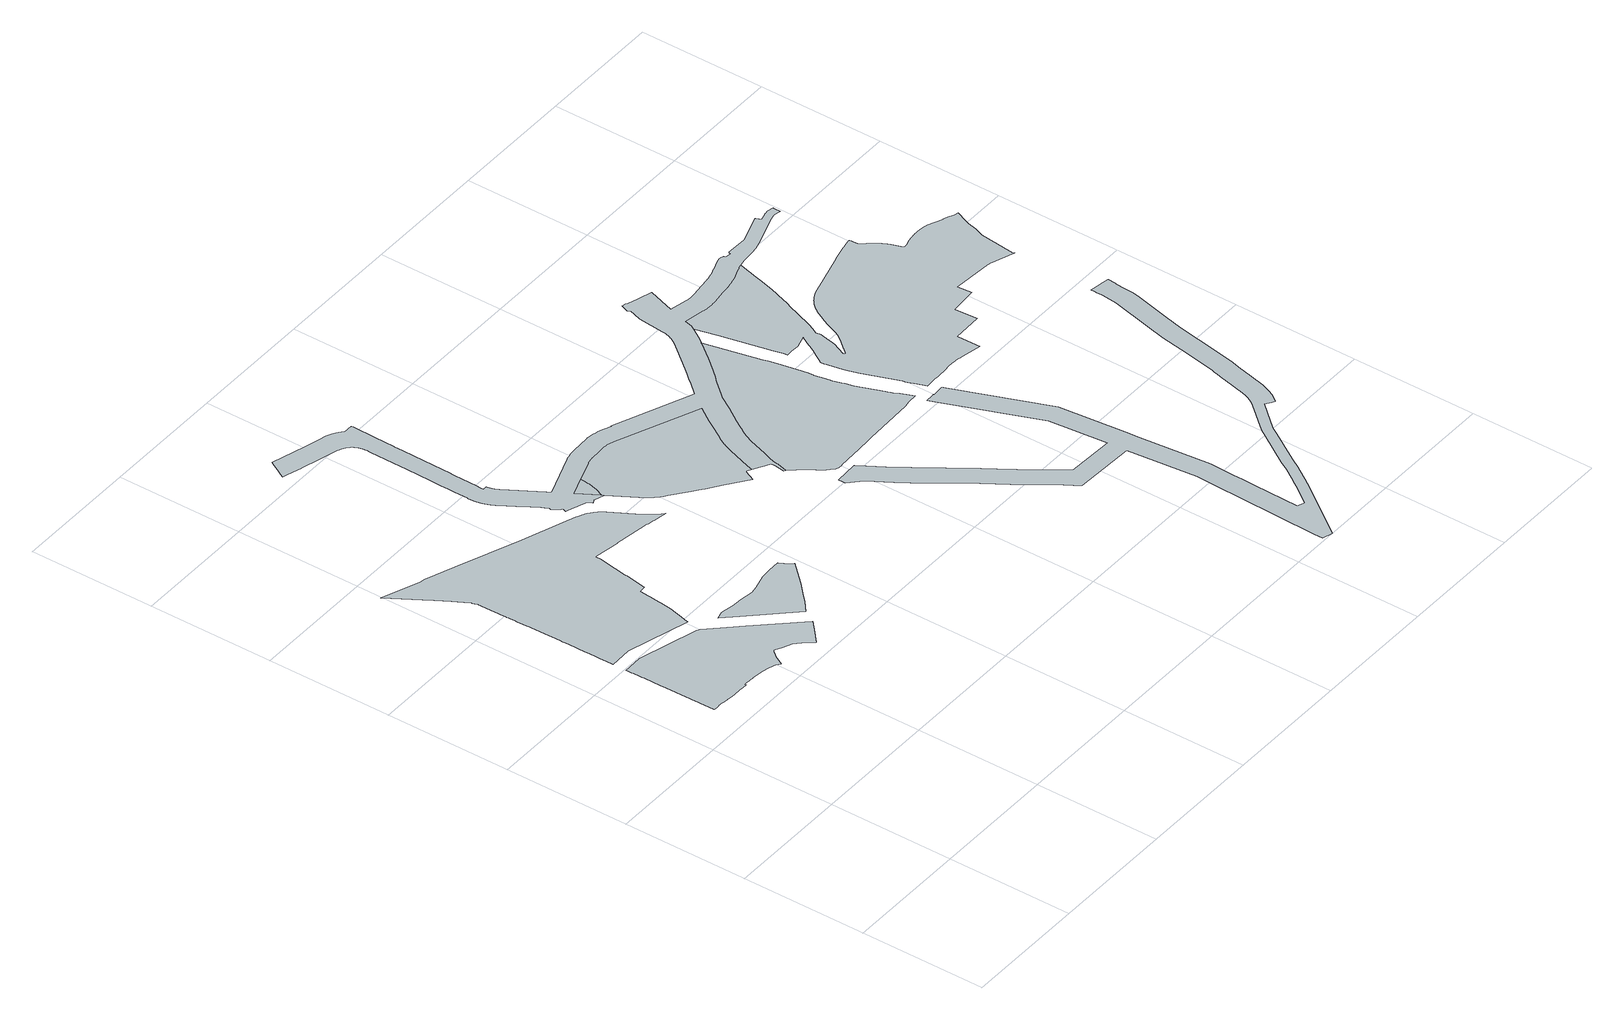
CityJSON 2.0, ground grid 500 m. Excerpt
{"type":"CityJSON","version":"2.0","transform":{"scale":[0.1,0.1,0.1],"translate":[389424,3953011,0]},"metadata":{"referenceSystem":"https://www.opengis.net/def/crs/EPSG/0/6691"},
"CityObjects":{
"object1":{"type":"GenericCityObject","attributes":{"class":"18","urbanPlanType":"21","prefecture":"13","city":"13100"},"geometry":[{"type":"MultiSurface","lod":"0","boundaries":[[[0,1,2,3,4,5,6,7,8,9,10,11,12,13,14,15,16,17,18,19,20,21,22,23,24,25,26,27,28,29,30,31,32,33,34,35,36,37,38,39,40,41,42,43,44,45,46,47,48,49,50,51,52,53,54,55,56,57,58,59,60,61,62,63,64,65,66,67,68,69,70,71,72,73,74,75,76,77,78,79,80,81,82,83,84,85,86,87,88,89,90,91,92,93,94,95,96,97,98,99,100]]]}]},
"object2":{"type":"GenericCityObject","attributes":{"class":"18","urbanPlanType":"21","prefecture":"13","city":"13100"},"geometry":[{"type":"MultiSurface","lod":"0","boundaries":[[[101,102,103,104,105,106,107,108,109,110,111,112,113,114,115,116,117,118,119,120,121,122,123,124,125,126,127,128,129,130,131,132,133,134,135,136,137,138,139,140,141,142,143,144,145,146,147,148,149,150,151,152,153,154,155,156,157,158,159,160,161,162,163,164,165,166,167,168,169,170,171,172,173,174,175,176,177,178,179,180,181,182,183,184,185,186,187,188,189,190,191,192,193,194,195,196,197,198,199,200,201,202,203,204,205,206,207,208,209,210,211,212,213,214,215,216,217,218,219,220,221,222,223,224,225,226]]]}]},
"object3":{"type":"GenericCityObject","attributes":{"class":"18","urbanPlanType":"21","prefecture":"13","city":"13100"},"geometry":[{"type":"MultiSurface","lod":"0","boundaries":[[[227,228,229,230,231,232,233,234,235,236,237,238,239,240,241,242,243,244,245,246,247,248,249,250]]]}]},
"object4":{"type":"GenericCityObject","attributes":{"class":"18","urbanPlanType":"21","prefecture":"13","city":"13100"},"geometry":[{"type":"MultiSurface","lod":"0","boundaries":[[[251,252,253,254,255,256,257,258,259,260]]]}]},
"object5":{"type":"GenericCityObject","attributes":{"class":"18","urbanPlanType":"21","prefecture":"13","city":"13100"},"geometry":[{"type":"MultiSurface","lod":"0","boundaries":[[[261,262,263,264,265,266,267,268,269,270,271,272,273,274,275,276,277,278,279,280,281,282,283,284,285,286,287,288,289,290,291,292,293,294,295,296,297,298,299,300,257,256,255,254,253,252,251,260,301,302,303,304,305,306,307,308,309,310,311,312,313,314,315,316,317,318,319,320,321,322,323,324,325,326,327,328]]]}]},
"object6":{"type":"GenericCityObject","attributes":{"class":"18","urbanPlanType":"21","prefecture":"13","city":"13100"},"geometry":[{"type":"MultiSurface","lod":"0","boundaries":[[[329,330,331,332,333,334,335,336,337,338,339,340,341,342,343,344,345,346,347,348,349,350,351,352,353,354,355,356,357,358,359,360,361,362,363,364,365,366,367,368,369,370,371,372,373,374,375,376,377,378,379,380,381,382,383,384,385,386,387,388,389,390,391,392,393,394,395,396,397,398,399,400,401,402,403,404,405,406,407,408,409,410,411,412,413,414,415,416,417,418,419,420,421,422,423,424,425,426,427,428,429,430,431,432,433,434,435,436,437,438,439,440,441,442,443,444,445,446,447,448,449,450,451,452,453,454,455,456,457,458,459,460,461,462,463,464,465,466,467,468,469,470,471,472,473,474,475,476,477,478,479,480,481,482,483,484,485,486,487,488,489,490,491,492,493,494,495,496,497,498,499,500,501,502,503,504,505,506,507,508,509,510,511,512,513,514,515,516,517,518,519,520,521,522,523,524,525,526,527,528,529,530,531,532,533,534,535,536,537,538,539,540,541,542,543,544,545,546,547,548,549,550,551,552,553,554,555,556,557,558,559,560,561,562,563,564,565,566,567,568,569,570,571,572,573,574,575,576,577,578,579,580,581,582,583,584,585,586,587,588,589,590,591,592,593,594,595,596,597,598,599,600,601,602,603,604,605,606,607,608,609,610,611,612,613,614,615,616,617,618,619,620,621,622,623,624,625,626,627,628,629,630,631,632,633,634,635,636,637,638,639,640,641,642,643,644,645,646,647,648,649,650,651,652,653,654,655,656,657,658,659,660,661,662,663,664,665,666,667,668,669,670,671,672,673,674,675,676,677,678,679,680,681,682,683,684,685,686,687,688,689,690,691,692,693,694,695,696,697,698,699,700,701,702,703,704,705,706,707,708,709,710,711,712,713,714,715,716,717,718,719,720,721,722,723,724,725,726,727,728,729,730,731,732,733,734,735,736,301,260,259,258,257,300,299,298,297,296,295,294,293,292,291,290,289,288,287,286,285,284,283,282,281,280,279,278,277,276,275,274,273,272,271,270,269,268,267,266,265,264,263,262,261,328,737,738,739,740,741,742,743,744,745,746,747,748,749,750,751,752,753,754,755,756,757,758,759,760,761,762,763,764,765,766,767,768,769,770,771,772,773,774,775,776,777,778,779,780,781,782,783,784,785,786,787,788,789,790,791,792,793,794,795,796,797,798,799,800,801,802,803,804,805,806,807,808,809,810,811,812,813,814,815,816,817,818,819,820,821,822,823,824,825,826,827,828,829,830,831,832,833,834,835,836,837,838,839,840,841,842,843,844,845,846,847,848,849,850,851,852,853,854,855,856,857,858,859,860,861,862,863,864,865,866,867,868,869,870,871,872,873,874,875,876,877,878,879,880,881,882,883,884,885,886,887,888,889,890,891,892,893,894,895,896,897,898,899,900,901,902,903,904,905,906,907,908,909,910,911,912,913,914,915,916,917,918,919,920,921,922,923,924,925,926,927,928,929,930,931,932,933,934,935,936,937,938,939,940,941,942,943,944,945,946,947,948,949,950,951,952,953,954,955,956,957,958,959,960,961,962,963,964,965,966,967,968,969,970,971,972,973,974,975,976,977,978,979,980,981,982,983,984,985,986,987,988,989,990,991,992,993,994,995,996,997,998,999,1000,1001,1002,1003,1004,1005,1006,1007,1008,1009,1010,1011,1012,1013,1014,1015,1016,1017,1018,1019,1020,1021,1022,1023,1024,1025,1026,1027,1028,1029,1030,1031,1032,1033,1034,1035,1036,1037,1038,1039,1040,1041,1042,1043,1044,1045,1046,1047,1048,1049,1050,1051,1052,1053,1054,1055,1056,1057,1058,1059,1060,1061,1062,1063,1064,1065,1066,1067,1068,1069,1070,1071,1072,1073,1074,1075,1076,1077,1078,1079,1080,1081,1082,1083,1084,1085,1086,1087,1088,1089,1090,1091,1092,1093,1094,1095,1096,1097,1098,1099,1100,1101,1102,1103,1104,1105,1106,1107,1108,1109,1110,1111,1112,1113,1114,1115,1116,1117,1118,1119,1120,1121,1122,1123,1124,1125,1126,1127,1128,1129,1130,1131,1132,1133,1134,1135,1136,1137,1138,1139,1140,1141,1142,1143,1144,1145,1146,1147,1148,1149,1150,1151,1152,1153,1154,1155,1156,1157,1158,1159,1160,1161,1162,1163,1164,1165,1166,1167,1168,1169,1170,1171,1172,1173,1174,1175,1176,1177,1178,1179,1180,1181,1182,1183,1184,1185,1186,1187,1188,1189,1190,1191,1192,1193,1194,1195,1196,1197,1198,1199,1200,1201,1202,1203,1204,1205,1206,1207,1208,1209,1210,1211,1212,1213,1214,1215,1216,1217,1218,1219,1220,1221,1222,1223,1224,1225,1226,1227,1228,1229,1230,1231,1232,1233,1234,1235,1236,1237,1238,1239,1240,1241,1242,1243,1244,1245,1246,1247,1248,1249,1250,1251,1252,1253,1254,1255,1256,1257,1258,1259,1260,1261,1262,1263,1264,1265,1266,1267,1268,1269,1270,1271,1272,1273,1274,1275,1276,1277,1278,1279,1280,1281,1282,1283,1284,1285,1286,1287,1288,1289,1290,1291,1292,1293,1294,1295,1296,1297,1298,1299,1300,1301,1302,1303,1304,1305,1306,1307,1308,1309,1310,1311,1312,1313,1314,1315,1316,1317,1318,1319,1320,1321,1322,1323,1324,1325,1326,1327,1328,1329,1330,1331,1332,1333,1334,1335,1336,1337,1338,1339]]]}]},
"object7":{"type":"GenericCityObject","attributes":{"class":"18","urbanPlanType":"21","prefecture":"13","city":"13100"},"geometry":[{"type":"MultiSurface","lod":"0","boundaries":[[[1340,1341,1342,1343,1344,1345,1346,1347,1348,1349,1350,1351,1352,1353,1354,1355,1356,1357,1358,1359,1360,1361,1362,1363,1364,1365,1366,1367,1368,1369,1370,1371,1372,1373,1374,1375,1376,1377,1378,1379,1380,1381,1382,1383,1384,1385,1386,1387,1388,1389,1390,1391,1392,1393,1394,1395,1396,1397,1398,1399,1400,1401,1402,1403,1404,1405,1406,1407,1408,1409,1410,1411,1412,779,778,777,776,775,774,773,772,771,770,769,768,767,766,765,764,763,762,761,760,759,758,757,756,755,754,753,752,751,750,749,748,747,746,745,744,743]]]}]},
"object8":{"type":"GenericCityObject","attributes":{"class":"18","urbanPlanType":"21","prefecture":"13","city":"13100"},"geometry":[{"type":"MultiSurface","lod":"0","boundaries":[[[1413,1414,1415,1416,1417,1418,1419,1420,1421,1422,1423,1424,1425,1426,1427,1428,1429,1430,1431,1432,1433,1434,1435,1436,1437,1438,1439,1440,1441,1442,1443,1444,1445,1446,1447,1448,1449,1450,1451,1452,1453,1454,1455,1456,1457,1458,1459,1460,1461,1462,1463,1464,1465,1466,1467,1468,1469,1470,1471,1472,1473,1474,1475,1476,1477,1478,1479,1480,1481,1482,1483,1484,1485,1486,1487,1488,1489,1490,1491,1492,1493,1494,1495,1496,1497,1498,1499,1500,1501,1502,1503,1504,1505,1506,1507,1508,1509,1510,1511,1512,1513,1514,1515,1516,1517,1518,1519,1520,1521,1522,1523,1524,1525,1526,1527,1528,1529,1530,1531,1532,1533,1534,1535,1536,1537,1538,1539,1540,1541,1542,1543,1544,1545,1546,1547]]]}]},
"object9":{"type":"GenericCityObject","attributes":{"class":"18","urbanPlanType":"21","prefecture":"13","city":"13100"},"geometry":[{"type":"MultiSurface","lod":"0","boundaries":[[[1548,1549,1550,1551,1552,1553,1554,1555,1556,1557,1558,1559,1560,1561,1562,1563,1564,1565,1566,1567,1568,1569,1570,1571,1572,1573,1574,1575,1576,1577,1578,1579,1580,1581,1582,1583,1584,1585,1586,1587,1588,1589,1590,1591,1592,1593,1594,1595,1596,1597,1598,1599,1600,1601,1602,1603,1604,1605,1606,1607,1608,1609,1610,1611,1612,1613,1614,1615,1616,1617,1618,1619,1620,1621,1622,1623,1624,1625,1626,1627,1628,1629,1630,1631,1632,1633,1634,1635,1636,1637,1638,1639,1640,1641,1642,1643,1644,1645,1646,1647,1648,1649,1650,1651,1652,1653,1654,1655,1656,1657,1658,1659,1660,1661,1662,1663,1664,1665,1666,1667,1668,1669,1670,1671,1672,1673,1674,1675,1676,1677,1678,1679,1680,1681,1682,1683,1684,1685,1686,1687,1688,1689,1690,1691,1692,1693,1694,1695,1696,1697,1698,1699,1700,1701,1702,1703,1704,1705,1706,1707,1708,1709,1710,1711,1712,1713,1714,1715,1716,1717,1718,1719,1720,1721,1722,1723,1724,1725,1726,1727,1728,1729,1730,1731,1732,1733,1734,1735,1736,1737,1738,1739,1740,1741,1742,1743,1744,1745,1746,1747,1748,1749,1750,1751,1752,1753,1754,1755,1756,1757,1758,1759,1760,1761,1762,1763,1764,1765,1766,1767,1768,1769,1770,1771,1772,1773,1774,1775,1776,1777,1778,1779,1780,1781,1782,1783,1784,1785,1786,1787,1788,1789,1790,1791,1792,1793,1794,1795,1796,1797,1798,1799,1800,1801,1802,1803,1804,1805,1806,1807,1808,1809,1810,1811,1812,1813,1814,1815,1816,1817,1818,1819,1820,1821,1822,1823,1824,1825,1826,1827,1828,1829,1830,1831,1832,1833,1834,1835,1836,1837,1838,1839,1840,1841,1842,1843,1844,1845,1846,1847,1848,1849,1850,1851,1852,1853,1854,1855,1856,1857,1858,1859,1860,1861,1862,1863,1864,1865,1866,1867,1868,1869,1870,1871,1872,1873,1874,1875,1876,1877,1878,1879,1880,1881,1882,1883,1884,1885,893,892,891,890,889,888,887,886,885,884,883,882,881,880,879,878,877,876,875,874,873,872,871,870,869,868,867,866,865,864,863,862,861,860,859,858,857,856,855,854,853,852,851,850,849,848,847,846,845,844,843,842,841,840,839,838,837,836,835,834,833,832,831,830,829,828,827,826,825,824,823,822,821,820,819,818,817,816,815,814,813,812,811,810,809,808,807,806,805,804,803,802,801,800,799,798,797,796,795,794,793,792,791,790,789,788,787,786,785,784,783,782,1886,1887,1888,1889,1890,1891,1892,1893,1894,1895,1896,1897,1898,1899,1900,1901,1902,1903,1904,1905,1906,1907,1908,1909,1910,1911,1912,1913,1914,1915,1916,1917,1918,1919,1920,1921,1922,1923,1924,1925,1926,1927,1928,1929,1930,1931,1932,1933,1934,1935,1936,1937,1938,1939,1940,1941,1942,1943,1944,1945,1946,1947,1948,1949,1950,1951,1952,1953]]]}]}
},
"vertices":[
[1857,11265,0],[1861,11264,0],[1871,11264,0],[1904,11264,0],[1941,11266,0],[2000,11270,0],[2058,11271,0],[2111,11272,0],[2148,11271,0],[2216,11265,0],[2314,11256,0],[2499,11235,0],[2514,11232,0],[2556,11225,0],[2590,11219,0],[2672,11211,0],[2787,11201,0],[2857,11197,0],[2885,11196,0],[2947,11195,0],[3077,11195,0],[3213,11193,0],[3243,11192,0],[3375,11190,0],[3536,11190,0],[3535,11248,0],[3617,11245,0],[3718,11239,0],[3762,11236,0],[3858,11229,0],[3960,11221,0],[3968,11220,0],[4044,11213,0],[4222,11197,0],[4480,11162,0],[4534,11154,0],[4566,11150,0],[4589,11146,0],[4653,11138,0],[4738,11119,0],[4824,11088,0],[4901,11058,0],[4998,11009,0],[5086,10961,0],[5166,10906,0],[5250,11076,0],[5313,11186,0],[5328,11217,0],[5385,11298,0],[5437,11370,0],[5479,11422,0],[5545,11499,0],[5595,11533,0],[5624,11536,0],[5907,11383,0],[6102,11303,0],[6260,11239,0],[6593,10905,0],[6713,10730,0],[6801,10631,0],[7197,10995,0],[7651,11417,0],[6104,13079,0],[5512,13714,0],[5514,13716,0],[5044,14223,0],[4930,14289,0],[2561,14958,0],[1761,14946,0],[1762,14844,0],[1764,14711,0],[1765,14700,0],[1767,14675,0],[1775,14358,0],[1775,14357,0],[1775,14356,0],[1776,14276,0],[1778,14195,0],[1778,14194,0],[1783,13762,0],[1783,13760,0],[1783,13757,0],[1783,13607,0],[1784,13489,0],[1784,13409,0],[1785,13270,0],[1789,13054,0],[1789,13053,0],[1791,12864,0],[1792,12860,0],[1792,12859,0],[1808,12264,0],[1808,12260,0],[1808,12257,0],[1808,12253,0],[1808,12216,0],[1808,12214,0],[1805,12059,0],[1809,11913,0],[1810,11882,0],[1826,11272,0],
[2633,15506,0],[5113,14805,0],[5144,14927,0],[5159,14988,0],[5207,15175,0],[5225,15245,0],[5282,15471,0],[5340,15698,0],[5357,15806,0],[5357,15813,0],[5370,15928,0],[5393,16149,0],[5404,16247,0],[5447,16633,0],[5457,16722,0],[5491,17094,0],[5756,17113,0],[5902,17949,0],[5902,18053,0],[6075,19072,0],[6099,19177,0],[6118,19424,0],[6158,19417,0],[7137,19267,0],[7139,19275,0],[7788,19186,0],[8245,19112,0],[8581,19057,0],[8612,19052,0],[8878,19004,0],[8886,19002,0],[9427,18904,0],[9207,19072,0],[9191,19096,0],[9189,19099,0],[9028,19345,0],[9027,19347,0],[9026,19348,0],[8792,19718,0],[8279,20572,0],[8249,20620,0],[8219,20664,0],[8192,20701,0],[8112,20791,0],[8090,20814,0],[8062,20843,0],[8034,20870,0],[8005,20897,0],[7979,20921,0],[7950,20945,0],[7922,20968,0],[7892,20992,0],[7859,21017,0],[7832,21036,0],[7796,21060,0],[7794,21062,0],[7793,21062,0],[7769,21078,0],[7735,21098,0],[7702,21118,0],[7671,21135,0],[7634,21155,0],[7476,21234,0],[7460,21239,0],[7087,21370,0],[5377,21970,0],[2834,22939,0],[1693,23374,0],[1499,23419,0],[5,23988,0],[739,22764,0],[951,22431,0],[1260,21924,0],[1260,21923,0],[1363,21755,0],[1363,21754,0],[1479,21564,0],[1482,21557,0],[1486,21552,0],[1529,21472,0],[1534,21460,0],[1540,21449,0],[1593,21329,0],[1597,21315,0],[1604,21300,0],[1623,21240,0],[1625,21227,0],[1629,21215,0],[1655,21101,0],[1657,21078,0],[1661,21055,0],[1665,20989,0],[1665,20982,0],[1666,20975,0],[1675,20373,0],[1675,20372,0],[1676,20306,0],[1678,20183,0],[1678,20142,0],[1682,19933,0],[1685,19912,0],[1686,19887,0],[1688,19801,0],[1688,19800,0],[1689,19766,0],[1693,19587,0],[1695,19485,0],[1704,19101,0],[1704,19063,0],[1716,18507,0],[1716,18506,0],[1730,17700,0],[1731,17634,0],[1731,17633,0],[1731,17625,0],[1732,17593,0],[1735,17373,0],[1736,17335,0],[1747,16654,0],[1747,16593,0],[1753,16220,0],[1756,16054,0],[1763,15583,0],[1763,15582,0],[1763,15580,0],[1763,15493,0],
[9032,14231,0],[8600,14212,0],[8596,14212,0],[7999,14038,0],[7828,14013,0],[7726,13998,0],[7652,13992,0],[7436,14024,0],[7160,14067,0],[6816,14091,0],[6686,14102,0],[6678,14102,0],[6285,14186,0],[6217,14198,0],[5905,14099,0],[6398,13569,0],[7942,11911,0],[8130,12070,0],[8356,12260,0],[8672,12575,0],[9073,12948,0],[9815,13752,0],[9702,13878,0],[9502,14235,0],
[9059,21570,0],[9159,21917,0],[9164,21942,0],[9171,21999,0],[9185,22148,0],[9198,22277,0],[9204,22320,0],[8440,22047,0],[8763,21512,0],[8922,21249,0],
[13140,18215,0],[13455,19123,0],[13493,19224,0],[13512,19274,0],[13538,19337,0],[13567,19405,0],[13590,19455,0],[13613,19504,0],[13618,19516,0],[13631,19543,0],[13655,19589,0],[13685,19647,0],[13716,19704,0],[13749,19762,0],[13788,19827,0],[13828,19890,0],[14182,20461,0],[14335,20692,0],[14594,21079,0],[14732,21291,0],[11838,22480,0],[11536,22609,0],[11466,22638,0],[11401,22661,0],[11334,22679,0],[11267,22693,0],[11199,22704,0],[11129,22710,0],[11087,22711,0],[10773,22701,0],[10405,22689,0],[10362,22687,0],[10323,22684,0],[10284,22679,0],[10246,22674,0],[10207,22666,0],[10169,22658,0],[10131,22648,0],[10093,22637,0],[10054,22623,0],[8971,21167,0],[9587,20142,0],[9622,20085,0],[9657,20031,0],[9694,19978,0],[9732,19926,0],[9771,19875,0],[9812,19825,0],[9854,19776,0],[9897,19728,0],[9941,19681,0],[9986,19635,0],[10033,19591,0],[10080,19547,0],[10129,19505,0],[10179,19464,0],[10231,19423,0],[10894,18919,0],[11183,18699,0],[11190,18693,0],[11231,18658,0],[11267,18632,0],[11293,18613,0],[11838,18235,0],[12657,17617,0],[12863,18032,0],[12906,18040,0],[13061,17954,0],
[3734,31308,0],[3647,31152,0],[3595,31058,0],[3518,30926,0],[3377,30682,0],[3304,30546,0],[3822,30400,0],[3836,30396,0],[4014,30346,0],[4017,30345,0],[4168,30303,0],[4343,30254,0],[4518,30205,0],[4523,30203,0],[5096,30042,0],[5598,29901,0],[5603,29899,0],[5607,29898,0],[5610,29897,0],[5614,29896,0],[5618,29895,0],[5622,29893,0],[5626,29892,0],[5630,29891,0],[5634,29890,0],[5637,29888,0],[5641,29887,0],[5645,29886,0],[5649,29884,0],[5653,29883,0],[5657,29882,0],[5660,29880,0],[5664,29879,0],[5668,29877,0],[5672,29876,0],[5676,29874,0],[5679,29873,0],[5683,29871,0],[5687,29870,0],[5691,29868,0],[5694,29867,0],[5698,29865,0],[5702,29863,0],[5705,29862,0],[5709,29860,0],[5713,29858,0],[5717,29857,0],[5720,29855,0],[5724,29853,0],[5727,29851,0],[5731,29850,0],[5735,29848,0],[5738,29846,0],[5742,29844,0],[5746,29842,0],[5749,29840,0],[5753,29839,0],[5756,29837,0],[5760,29835,0],[5764,29833,0],[5767,29831,0],[5771,29829,0],[5774,29827,0],[5778,29825,0],[5781,29823,0],[5785,29821,0],[5788,29819,0],[5792,29817,0],[5795,29814,0],[5798,29812,0],[5802,29810,0],[5805,29808,0],[5809,29806,0],[5812,29804,0],[5816,29801,0],[5819,29799,0],[5822,29797,0],[5826,29795,0],[5829,29792,0],[5832,29790,0],[5836,29788,0],[5839,29785,0],[5842,29783,0],[5846,29780,0],[5849,29778,0],[5852,29776,0],[5855,29773,0],[5859,29771,0],[5862,29768,0],[5865,29766,0],[5868,29763,0],[5871,29761,0],[5875,29758,0],[5878,29756,0],[5881,29753,0],[5884,29751,0],[5887,29748,0],[5890,29745,0],[5893,29743,0],[5896,29740,0],[5899,29737,0],[5902,29735,0],[5905,29732,0],[5908,29729,0],[5911,29727,0],[5914,29724,0],[5917,29721,0],[5920,29718,0],[5923,29716,0],[5926,29713,0],[5929,29710,0],[5932,29707,0],[5935,29704,0],[5938,29701,0],[5941,29698,0],[5944,29696,0],[5946,29693,0],[5949,29690,0],[5952,29687,0],[5955,29684,0],[5958,29681,0],[5960,29678,0],[5963,29675,0],[5966,29672,0],[5968,29669,0],[5971,29666,0],[5974,29663,0],[5976,29660,0],[5979,29657,0],[5982,29653,0],[5984,29650,0],[5987,29647,0],[5989,29644,0],[5992,29641,0],[5995,29638,0],[5997,29635,0],[6000,29631,0],[6002,29628,0],[6005,29625,0],[6007,29622,0],[6009,29619,0],[6012,29615,0],[6014,29612,0],[6017,29609,0],[6019,29605,0],[6021,29602,0],[6024,29599,0],[6026,29595,0],[6028,29592,0],[6031,29589,0],[6033,29585,0],[6035,29582,0],[6037,29579,0],[6040,29575,0],[6042,29572,0],[6044,29568,0],[6046,29565,0],[6048,29562,0],[6050,29558,0],[6052,29555,0],[6055,29551,0],[6057,29548,0],[6059,29544,0],[6061,29541,0],[6063,29537,0],[6065,29534,0],[6067,29530,0],[6069,29526,0],[6071,29523,0],[6072,29519,0],[6074,29516,0],[6076,29512,0],[6078,29509,0],[6080,29505,0],[6082,29501,0],[6084,29498,0],[6085,29494,0],[6087,29490,0],[6089,29487,0],[6091,29483,0],[6092,29479,0],[6094,29476,0],[6096,29472,0],[6097,29468,0],[6099,29465,0],[6101,29461,0],[6102,29457,0],[6104,29453,0],[6105,29450,0],[6107,29446,0],[6108,29442,0],[6110,29438,0],[6111,29435,0],[6113,29431,0],[6114,29427,0],[6116,29423,0],[6117,29419,0],[6118,29416,0],[6120,29412,0],[6121,29408,0],[6122,29404,0],[6124,29400,0],[6125,29396,0],[6126,29392,0],[6128,29389,0],[6129,29385,0],[6130,29381,0],[6131,29377,0],[6132,29373,0],[6133,29369,0],[6134,29365,0],[6136,29361,0],[6137,29357,0],[6138,29354,0],[6139,29350,0],[6140,29346,0],[6141,29342,0],[6142,29338,0],[6143,29334,0],[6144,29330,0],[6145,29326,0],[6145,29322,0],[6146,29318,0],[6147,29314,0],[6148,29310,0],[6149,29306,0],[6150,29302,0],[6150,29298,0],[6151,29294,0],[6152,29290,0],[6152,29286,0],[6153,29282,0],[6154,29278,0],[6154,29274,0],[6155,29270,0],[6156,29266,0],[6156,29262,0],[6157,29258,0],[6157,29254,0],[6158,29250,0],[6158,29246,0],[6159,29242,0],[6159,29238,0],[6160,29234,0],[6160,29230,0],[6160,29226,0],[6161,29222,0],[6161,29218,0],[6161,29214,0],[6162,29210,0],[6162,29206,0],[6162,29202,0],[6163,29198,0],[6163,29194,0],[6163,29189,0],[6163,29185,0],[6163,29181,0],[6163,29177,0],[6163,29173,0],[6164,29169,0],[6164,29165,0],[6164,29161,0],[6164,29157,0],[6164,29153,0],[6164,29149,0],[6164,29143,0],[6162,29046,0],[6162,29021,0],[6161,28943,0],[6147,27986,0],[6139,27388,0],[6125,26413,0],[6123,26276,0],[6118,25934,0],[6113,25637,0],[6109,25336,0],[6101,24813,0],[6100,24804,0],[6100,24794,0],[6100,24783,0],[6100,24773,0],[6101,24763,0],[6101,24753,0],[6101,24743,0],[6101,24733,0],[6101,24723,0],[6102,24713,0],[6102,24703,0],[6103,24693,0],[6103,24683,0],[6104,24673,0],[6104,24663,0],[6105,24653,0],[6106,24642,0],[6106,24632,0],[6107,24622,0],[6108,24612,0],[6109,24602,0],[6110,24592,0],[6111,24582,0],[6112,24572,0],[6113,24562,0],[6114,24552,0],[6116,24542,0],[6117,24532,0],[6118,24522,0],[6120,24512,0],[6121,24502,0],[6123,24492,0],[6124,24482,0],[6126,24472,0],[6127,24462,0],[6129,24453,0],[6131,24443,0],[6133,24433,0],[6135,24423,0],[6137,24413,0],[6138,24403,0],[6140,24393,0],[6143,24383,0],[6145,24373,0],[6147,24364,0],[6149,24354,0],[6151,24344,0],[6154,24334,0],[6156,24324,0],[6159,24315,0],[6161,24305,0],[6164,24295,0],[6166,24285,0],[6169,24276,0],[6171,24266,0],[6174,24256,0],[6177,24246,0],[6180,24237,0],[6183,24227,0],[6186,24218,0],[6189,24208,0],[6192,24198,0],[6195,24189,0],[6198,24179,0],[6201,24170,0],[6204,24160,0],[6208,24150,0],[6211,24141,0],[6214,24131,0],[6218,24122,0],[6221,24113,0],[6225,24103,0],[6228,24094,0],[6232,24084,0],[6236,24075,0],[6239,24066,0],[6243,24056,0],[6247,24047,0],[6251,24038,0],[6255,24028,0],[6259,24019,0],[6263,24010,0],[6267,24001,0],[6271,23991,0],[6275,23982,0],[6280,23973,0],[6284,23964,0],[6288,23955,0],[6292,23946,0],[6297,23937,0],[6301,23928,0],[6306,23919,0],[6310,23910,0],[6315,23901,0],[6320,23892,0],[6324,23883,0],[6329,23874,0],[6334,23865,0],[6339,23856,0],[6344,23847,0],[6349,23839,0],[6353,23830,0],[6359,23821,0],[6364,23812,0],[6369,23804,0],[6374,23795,0],[6379,23787,0],[6383,23780,0],[6725,23221,0],[6769,23149,0],[6983,22799,0],[7170,22493,0],[7232,22391,0],[7309,22266,0],[7275,22171,0],[7378,22038,0],[7419,21986,0],[7494,21888,0],[7552,21868,0],[7559,21857,0],[7549,21845,0],[7524,21771,0],[7501,21705,0],[7748,21614,0],[7961,21536,0],[7974,21531,0],[8313,21407,0],[8419,21227,0],[8544,21301,0],[8557,21309,0],[8711,21256,0],[13353,17791,0],[13360,17787,0],[13494,17718,0],[13706,17608,0],[13703,17402,0],[13652,17040,0],[13696,16994,0],[13826,17425,0],[13838,17481,0],[13870,17653,0],[13925,17848,0],[14029,18124,0],[14037,18145,0],[14286,18863,0],[14307,18922,0],[14330,18980,0],[14353,19037,0],[14378,19093,0],[14405,19149,0],[14432,19204,0],[14433,19206,0],[14461,19258,0],[14492,19312,0],[14544,19407,0],[14643,19565,0],[14663,19598,0],[14664,19598,0],[14887,19950,0],[15281,20538,0],[15592,21024,0],[15594,21028,0],[15665,21138,0],[15768,21250,0],[15769,21252,0],[15772,21254,0],[15922,21424,0],[15924,21426,0],[16214,21753,0],[16282,21830,0],[16393,21927,0],[16637,22214,0],[17045,22716,0],[17587,23398,0],[17756,23611,0],[18035,24062,0],[18036,24064,0],[18133,24220,0],[18223,24537,0],[19015,24380,0],[19074,24370,0],[19134,24361,0],[19196,24354,0],[19257,24349,0],[19318,24346,0],[19380,24344,0],[19442,24345,0],[19503,24348,0],[19547,24352,0],[19584,24355,0],[19585,24355,0],[19603,24357,0],[19604,24357,0],[19605,24357,0],[19607,24357,0],[19623,24359,0],[19625,24359,0],[19642,24361,0],[19645,24362,0],[19647,24362,0],[19663,24364,0],[19665,24364,0],[19681,24367,0],[19682,24367,0],[19693,24368,0],[20200,24432,0],[20494,24468,0],[20496,24468,0],[20497,24468,0],[20498,24468,0],[20500,24468,0],[20516,24470,0],[20517,24470,0],[20532,24472,0],[20533,24473,0],[20535,24473,0],[20536,24473,0],[20550,24475,0],[20568,24477,0],[20569,24477,0],[20570,24478,0],[20571,24478,0],[20588,24480,0],[20589,24480,0],[20604,24483,0],[20605,24483,0],[20622,24486,0],[20623,24486,0],[20624,24486,0],[20625,24486,0],[20642,24489,0],[20643,24489,0],[20644,24489,0],[20657,24491,0],[20676,24495,0],[20678,24495,0],[20679,24495,0],[20681,24495,0],[20694,24498,0],[20712,24501,0],[20713,24501,0],[20726,24504,0],[20727,24504,0],[20728,24504,0],[20729,24504,0],[20748,24508,0],[20749,24508,0],[20766,24512,0],[20767,24512,0],[20781,24515,0],[20782,24515,0],[20783,24515,0],[20784,24515,0],[20801,24519,0],[20818,24522,0],[20818,24523,0],[20820,24523,0],[20836,24526,0],[20836,24527,0],[20837,24527,0],[20853,24530,0],[20854,24531,0],[20872,24535,0],[20885,24538,0],[20886,24538,0],[20887,24538,0],[20888,24539,0],[20946,24553,0],[20947,24553,0],[20948,24553,0],[21036,24575,0],[21037,24576,0],[21038,24576,0],[21039,24576,0],[21076,24586,0],[21192,24622,0],[21204,24626,0],[21324,24670,0],[21326,24671,0],[21435,24710,0],[21505,24740,0],[21546,24757,0],[21587,24772,0],[21628,24786,0],[21669,24800,0],[21710,24812,0],[21752,24824,0],[21784,24831,0],[21790,24833,0],[21944,24862,0],[21986,24868,0],[22035,24873,0],[22669,24934,0],[22729,24941,0],[22790,24950,0],[22851,24961,0],[22912,24974,0],[22972,24989,0],[23032,25006,0],[23089,25024,0],[24381,25459,0],[24424,25472,0],[24464,25484,0],[24505,25494,0],[24546,25503,0],[24588,25510,0],[24630,25516,0],[24672,25521,0],[24677,25521,0],[24935,25470,0],[24936,25697,0],[24937,25775,0],[24694,25824,0],[24642,25820,0],[24591,25814,0],[24540,25806,0],[24488,25797,0],[24438,25786,0],[24387,25774,0],[24337,25759,0],[24288,25744,0],[24201,25714,0],[24162,25812,0],[24117,25928,0],[22949,25538,0],[22136,25561,0],[22129,25561,0],[22122,25559,0],[22117,25557,0],[22113,25555,0],[22108,25552,0],[22103,25547,0],[22098,25543,0],[22094,25537,0],[22092,25532,0],[22089,25526,0],[22088,25520,0],[22078,25465,0],[22030,25473,0],[21937,25488,0],[21889,25496,0],[21828,25507,0],[21832,25576,0],[21729,25596,0],[21660,25609,0],[21639,25614,0],[21622,25617,0],[21548,25597,0],[21505,25585,0],[21442,25567,0],[21380,25547,0],[21342,25534,0],[21302,25514,0],[21267,25501,0],[21197,25473,0],[20971,25396,0],[20876,25364,0],[20799,25341,0],[20754,25329,0],[20633,25300,0],[20577,25289,0],[20537,25282,0],[20512,25277,0],[20485,25273,0],[20455,25268,0],[20427,25265,0],[20100,25224,0],[19574,25158,0],[19522,25153,0],[19498,25150,0],[19452,25147,0],[19416,25145,0],[19381,25144,0],[19345,25145,0],[19309,25147,0],[19274,25150,0],[19238,25154,0],[19203,25159,0],[19166,25166,0],[18440,25309,0],[18792,26378,0],[17941,26643,0],[17929,26650,0],[17922,26653,0],[17897,26667,0],[17802,26706,0],[17769,26717,0],[17731,26727,0],[17682,26735,0],[17616,26745,0],[17504,26467,0],[17581,26367,0],[17395,25852,0],[17302,24810,0],[17297,24764,0],[17290,24719,0],[17281,24675,0],[17271,24631,0],[17259,24587,0],[17246,24544,0],[17231,24501,0],[17215,24459,0],[17198,24417,0],[17179,24376,0],[17158,24335,0],[17136,24296,0],[17113,24257,0],[17089,24219,0],[17063,24182,0],[17035,24145,0],[16345,23278,0],[15947,22787,0],[15744,22548,0],[15583,22358,0],[15236,21948,0],[12158,23213,0],[12138,23167,0],[11830,23298,0],[11741,23336,0],[11643,23371,0],[11543,23400,0],[11442,23423,0],[11340,23442,0],[11237,23454,0],[11136,23460,0],[11085,23462,0],[10755,23451,0],[10375,23439,0],[10276,23433,0],[10172,23421,0],[10070,23404,0],[9969,23381,0],[9870,23353,0],[9807,23331,0],[8040,22700,0],[7946,22854,0],[7108,24223,0],[7106,24227,0],[7103,24232,0],[7100,24237,0],[7097,24241,0],[7094,24246,0],[7092,24251,0],[7089,24256,0],[7086,24261,0],[7083,24266,0],[7081,24271,0],[7078,24276,0],[7075,24281,0],[7073,24286,0],[7070,24291,0],[7068,24296,0],[7065,24301,0],[7062,24306,0],[7060,24311,0],[7058,24316,0],[7055,24321,0],[7053,24326,0],[7050,24331,0],[7048,24336,0],[7046,24341,0],[7043,24346,0],[7041,24352,0],[7039,24357,0],[7037,24362,0],[7034,24367,0],[7032,24372,0],[7030,24378,0],[7028,24383,0],[7026,24388,0],[7024,24393,0],[7022,24398,0],[7020,24404,0],[7018,24409,0],[7016,24414,0],[7014,24420,0],[7012,24425,0],[7010,24430,0],[7008,24436,0],[7007,24441,0],[7005,24446,0],[7003,24452,0],[7001,24457,0],[7000,24462,0],[6998,24468,0],[6996,24473,0],[6995,24478,0],[6993,24484,0],[6991,24489,0],[6990,24495,0],[6988,24500,0],[6987,24505,0],[6986,24511,0],[6984,24516,0],[6983,24522,0],[6981,24527,0],[6980,24533,0],[6979,24538,0],[6977,24544,0],[6976,24549,0],[6975,24555,0],[6974,24560,0],[6973,24566,0],[6972,24571,0],[6970,24577,0],[6969,24582,0],[6968,24588,0],[6967,24593,0],[6966,24599,0],[6966,24600,0],[6965,24604,0],[6964,24610,0],[6964,24616,0],[6963,24621,0],[6962,24627,0],[6961,24632,0],[6960,24638,0],[6960,24643,0],[6959,24649,0],[6958,24655,0],[6957,24660,0],[6814,24662,0],[6815,24803,0],[6818,24963,0],[6835,25917,0],[6837,26050,0],[6838,26058,0],[6853,26832,0],[6860,27633,0],[6860,27636,0],[6865,28138,0],[6872,28482,0],[6872,28498,0],[6889,29305,0],[6908,30230,0],[6909,30302,0],[6535,30307,0],[6533,30308,0],[6529,30313,0],[6527,30314,0],[6522,30318,0],[6521,30320,0],[6516,30324,0],[6515,30325,0],[6510,30330,0],[6509,30331,0],[6504,30336,0],[6503,30337,0],[6498,30342,0],[6497,30343,0],[6492,30348,0],[6490,30349,0],[6485,30353,0],[6484,30355,0],[6479,30359,0],[6478,30360,0],[6473,30365,0],[6472,30366,0],[6466,30371,0],[6465,30372,0],[6460,30376,0],[6459,30377,0],[6454,30382,0],[6452,30383,0],[6447,30387,0],[6446,30388,0],[6441,30393,0],[6439,30394,0],[6434,30398,0],[6433,30399,0],[6428,30404,0],[6426,30405,0],[6421,30409,0],[6420,30410,0],[6414,30415,0],[6413,30416,0],[6408,30420,0],[6407,30421,0],[6401,30425,0],[6400,30426,0],[6395,30431,0],[6394,30431,0],[6393,30432,0],[6388,30436,0],[6387,30437,0],[6381,30441,0],[6380,30442,0],[6374,30446,0],[6373,30447,0],[6368,30451,0],[6366,30452,0],[6361,30456,0],[6360,30457,0],[6354,30462,0],[6353,30462,0],[6347,30467,0],[6346,30468,0],[6340,30472,0],[6339,30472,0],[6333,30477,0],[6332,30477,0],[6326,30481,0],[6325,30482,0],[6319,30486,0],[6318,30487,0],[6312,30491,0],[6311,30492,0],[6305,30496,0],[6304,30497,0],[6298,30501,0],[6297,30502,0],[6291,30506,0],[6290,30506,0],[6284,30510,0],[6283,30511,0],[6277,30515,0],[6276,30516,0],[6270,30520,0],[6269,30520,0],[6263,30524,0],[6262,30525,0],[6256,30529,0],[6254,30530,0],[6248,30533,0],[6247,30534,0],[6241,30538,0],[6240,30539,0],[6234,30542,0],[6233,30543,0],[6227,30547,0],[6225,30547,0],[6219,30551,0],[6218,30552,0],[6212,30555,0],[6211,30556,0],[6205,30560,0],[6203,30560,0],[6197,30564,0],[6196,30565,0],[6190,30568,0],[6189,30569,0],[6183,30572,0],[6181,30573,0],[6175,30576,0],[6174,30577,0],[6168,30580,0],[6166,30581,0],[6160,30584,0],[6159,30585,0],[6153,30589,0],[6151,30589,0],[6145,30592,0],[6144,30593,0],[6138,30596,0],[6136,30597,0],[6130,30600,0],[6129,30601,0],[6122,30604,0],[6121,30605,0],[6115,30608,0],[6113,30609,0],[6107,30612,0],[6106,30612,0],[6100,30616,0],[6098,30616,0],[6092,30619,0],[6091,30620,0],[6084,30623,0],[6083,30624,0],[6077,30627,0],[6075,30627,0],[6069,30630,0],[6067,30631,0],[6061,30634,0],[6060,30634,0],[6053,30637,0],[6052,30638,0],[6046,30641,0],[6044,30641,0],[6038,30644,0],[6036,30645,0],[6030,30647,0],[6029,30648,0],[6022,30651,0],[6021,30651,0],[6014,30654,0],[6013,30655,0],[6006,30657,0],[6005,30658,0],[5999,30660,0],[5997,30661,0],[5991,30664,0],[5989,30664,0],[5983,30667,0],[5981,30667,0],[5975,30670,0],[5973,30670,0],[5967,30673,0],[5965,30673,0],[5959,30676,0],[5958,30676,0],[5951,30679,0],[5950,30679,0],[5943,30682,0],[5942,30682,0],[5935,30685,0],[5934,30685,0],[5927,30688,0],[5926,30688,0],[5919,30690,0],[5917,30691,0],[5911,30693,0],[5909,30694,0],[5903,30696,0],[5901,30696,0],[5895,30698,0],[5893,30699,0],[5887,30701,0],[5885,30702,0],[5879,30704,0],[5877,30704,0],[5870,30706,0],[5869,30707,0],[5862,30709,0],[5861,30709,0],[5854,30711,0],[5853,30712,0],[5846,30714,0],[5845,30714,0],[5838,30716,0],[5836,30716,0],[5830,30718,0],[5829,30719,0],[5115,30919,0],
[13951,16728,0],[14022,16649,0],[14360,16180,0],[14536,15903,0],[14761,15704,0],[14777,15695,0],[14783,15692,0],[14788,15689,0],[14794,15686,0],[14811,15678,0],[14828,15671,0],[14835,15668,0],[14840,15666,0],[14846,15664,0],[14864,15657,0],[14866,15656,0],[14882,15651,0],[14889,15649,0],[14895,15648,0],[14900,15646,0],[14918,15642,0],[14919,15641,0],[14922,15641,0],[14937,15638,0],[14945,15636,0],[14951,15635,0],[14955,15634,0],[14974,15632,0],[14976,15632,0],[14980,15631,0],[14993,15630,0],[15002,15629,0],[15008,15629,0],[15012,15629,0],[15031,15628,0],[15033,15628,0],[15037,15628,0],[15050,15628,0],[15060,15628,0],[15069,15629,0],[16134,15683,0],[16134,15682,0],[16659,15709,0],[16879,15714,0],[17562,15738,0],[18956,15788,0],[19186,15827,0],[19562,15840,0],[19491,16038,0],[19379,16347,0],[19281,16476,0],[19231,16623,0],[19211,16676,0],[19162,16813,0],[18785,17854,0],[18699,18166,0],[18687,18213,0],[18634,18356,0],[18594,18515,0],[18572,18607,0],[18548,18703,0],[18523,18829,0],[18512,18883,0],[18512,18884,0],[18435,19291,0],[18435,19300,0],[18439,19470,0],[18437,19523,0],[18390,19751,0],[18198,20677,0],[18171,20807,0],[18129,20999,0],[18088,21180,0],
[28327,14342,0],[27876,14416,0],[27743,14436,0],[27750,14278,0],[27751,14179,0],[27751,14119,0],[27747,13960,0],[27737,13801,0],[27722,13643,0],[27702,13485,0],[27676,13329,0],[27639,13129,0],[27345,11919,0],[27291,11720,0],[27100,10913,0],[26956,10049,0],[26869,9578,0],[26665,8522,0],[26647,8428,0],[26563,8143,0],[26529,7986,0],[26497,7839,0],[26287,6972,0],[26274,6919,0],[26258,6867,0],[26241,6815,0],[26222,6764,0],[26201,6714,0],[26179,6664,0],[26154,6615,0],[26129,6567,0],[26101,6520,0],[26072,6474,0],[26042,6429,0],[26010,6384,0],[25976,6342,0],[25941,6300,0],[25044,5266,0],[24843,4943,0],[24047,3705,0],[23821,3304,0],[23444,2742,0],[23431,2722,0],[23295,2517,0],[22730,1752,0],[22445,1855,0],[22495,3671,0],[22504,4195,0],[22511,4614,0],[22538,5566,0],[22268,8375,0],[22215,8927,0],[21961,11573,0],[20580,15166,0],[20506,15358,0],[20490,15399,0],[20195,15378,0],[20004,15363,0],[19997,15386,0],[19956,15384,0],[19625,15366,0],[19721,15116,0],[21156,11383,0],[21379,9059,0],[19509,9130,0],[19344,9378,0],[18390,10706,0],[18338,10806,0],[17718,11721,0],[16364,13645,0],[16065,14085,0],[15524,14951,0],[15312,15290,0],[14360,15242,0],[14360,15098,0],[14360,14962,0],[14840,14498,0],[15378,13637,0],[15690,13178,0],[17044,11255,0],[17632,10387,0],[17689,10276,0],[18670,8912,0],[18857,8631,0],[19012,8399,0],[19790,8369,0],[21451,8306,0],[21717,5538,0],[21692,4640,0],[21646,3695,0],[21557,457,0],[21548,122,0],[21940,8,0],[22391,618,0],[22838,1225,0],[23623,2288,0],[23657,2339,0],[23777,2521,0],[24162,3094,0],[24390,3499,0],[25180,4729,0],[25367,5027,0],[26246,6042,0],[26467,5882,0],[26572,5807,0],[26622,5869,0],[26669,5931,0],[26715,5996,0],[26758,6062,0],[26799,6129,0],[26838,6198,0],[26875,6267,0],[26909,6338,0],[26941,6410,0],[26971,6483,0],[26998,6557,0],[27023,6632,0],[27045,6708,0],[27065,6784,0],[27277,7660,0],[27339,7945,0],[27425,8239,0],[27655,9430,0],[27744,9910,0],[27884,10755,0],[28067,11525,0],[28120,11722,0],[28422,12962,0],[28462,13181,0],[28465,13229,0],[28496,13755,0],[28497,13778,0],[28514,13950,0],[28516,13965,0],[28550,14303,0],
[28300,20228,0],[28398,20434,0],[28417,20462,0],[28437,20527,0],[28439,20533,0],[28293,20593,0],[28244,20612,0],[28116,20657,0],[27868,20761,0],[27865,20763,0],[27307,20998,0],[27196,21020,0],[27184,21022,0],[27172,21024,0],[27160,21026,0],[27149,21028,0],[27137,21030,0],[27125,21031,0],[27113,21033,0],[27101,21035,0],[27089,21036,0],[27077,21038,0],[27066,21039,0],[27054,21041,0],[27042,21042,0],[27030,21043,0],[27018,21044,0],[27006,21046,0],[26994,21047,0],[26982,21048,0],[26970,21049,0],[26958,21049,0],[26946,21050,0],[26934,21051,0],[26922,21052,0],[26910,21053,0],[26898,21053,0],[26886,21054,0],[26874,21054,0],[26862,21055,0],[26850,21055,0],[26838,21055,0],[26826,21056,0],[26814,21056,0],[26801,21056,0],[26789,21056,0],[26777,21056,0],[26765,21056,0],[26753,21056,0],[26741,21056,0],[26729,21055,0],[26717,21055,0],[26705,21055,0],[26693,21054,0],[26681,21054,0],[26669,21053,0],[26657,21053,0],[26645,21052,0],[26633,21051,0],[26621,21050,0],[26609,21050,0],[26597,21049,0],[26585,21048,0],[26573,21047,0],[26561,21046,0],[26549,21045,0],[26537,21043,0],[26525,21042,0],[26513,21041,0],[26501,21039,0],[26489,21038,0],[26477,21036,0],[26465,21035,0],[26453,21033,0],[26441,21032,0],[26429,21030,0],[26417,21028,0],[26405,21026,0],[26394,21024,0],[26382,21022,0],[26370,21020,0],[26358,21018,0],[26346,21016,0],[26335,21014,0],[26323,21012,0],[26311,21009,0],[26299,21007,0],[26288,21005,0],[26276,21002,0],[26264,20999,0],[26253,20997,0],[26001,20932,0],[25871,20912,0],[25856,20958,0],[25701,21383,0],[25697,21393,0],[25693,21402,0],[25688,21411,0],[25684,21421,0],[25680,21430,0],[25675,21439,0],[25671,21449,0],[25666,21458,0],[25662,21468,0],[25657,21477,0],[25653,21486,0],[25648,21495,0],[25644,21505,0],[25639,21514,0],[25634,21523,0],[25629,21532,0],[25625,21542,0],[25620,21551,0],[25615,21560,0],[25610,21569,0],[25605,21578,0],[25600,21587,0],[25596,21597,0],[25591,21606,0],[25585,21615,0],[25580,21624,0],[25575,21633,0],[25570,21642,0],[25565,21651,0],[25560,21660,0],[25555,21669,0],[25549,21678,0],[25544,21687,0],[25539,21696,0],[25534,21705,0],[25528,21713,0],[25523,21722,0],[25517,21731,0],[25512,21740,0],[25506,21749,0],[25501,21758,0],[25495,21766,0],[25490,21775,0],[25484,21784,0],[25479,21792,0],[25473,21801,0],[25467,21810,0],[25461,21818,0],[25456,21827,0],[25450,21836,0],[25444,21844,0],[25438,21853,0],[25432,21862,0],[25426,21870,0],[25420,21878,0],[25414,21887,0],[25408,21896,0],[25402,21904,0],[25396,21912,0],[25390,21921,0],[25384,21929,0],[25378,21937,0],[25372,21946,0],[25366,21954,0],[25359,21962,0],[25353,21971,0],[25347,21979,0],[25341,21987,0],[25334,21995,0],[25328,22003,0],[25322,22012,0],[25315,22020,0],[25309,22028,0],[25302,22036,0],[25296,22044,0],[25289,22052,0],[25283,22060,0],[25276,22068,0],[25270,22076,0],[25081,22294,0],[25077,22537,0],[25065,22575,0],[25056,22654,0],[24950,22635,0],[24937,22633,0],[24925,22630,0],[24912,22628,0],[24900,22626,0],[24887,22623,0],[24875,22621,0],[24863,22618,0],[24850,22616,0],[24838,22614,0],[24825,22611,0],[24813,22609,0],[24801,22606,0],[24788,22604,0],[24776,22601,0],[24763,22599,0],[24751,22596,0],[24739,22594,0],[24726,22591,0],[24714,22589,0],[24701,22586,0],[24689,22583,0],[24677,22581,0],[24664,22578,0],[24652,22576,0],[24639,22573,0],[24627,22570,0],[24615,22568,0],[24603,22565,0],[24590,22562,0],[24578,22559,0],[24565,22557,0],[24553,22554,0],[24541,22551,0],[24528,22548,0],[24516,22546,0],[24504,22543,0],[24491,22540,0],[24479,22537,0],[24467,22534,0],[24454,22532,0],[24442,22529,0],[24430,22526,0],[24417,22523,0],[24405,22520,0],[24393,22517,0],[24380,22514,0],[24368,22511,0],[24356,22508,0],[24344,22505,0],[24331,22502,0],[24319,22499,0],[24307,22496,0],[24294,22493,0],[24282,22490,0],[24270,22487,0],[24258,22484,0],[24245,22481,0],[24233,22478,0],[24221,22475,0],[24209,22471,0],[24196,22468,0],[24184,22465,0],[24172,22462,0],[24160,22459,0],[24147,22456,0],[24135,22452,0],[24123,22449,0],[24111,22446,0],[24099,22443,0],[24086,22439,0],[24074,22436,0],[24062,22433,0],[24050,22430,0],[24037,22426,0],[24025,22423,0],[24013,22419,0],[24001,22416,0],[23989,22413,0],[23467,22266,0],[22821,22090,0],[22146,21903,0],[22111,21891,0],[22076,21879,0],[22042,21865,0],[22007,21851,0],[21973,21836,0],[21940,21820,0],[21906,21803,0],[21873,21785,0],[21840,21767,0],[21808,21747,0],[21777,21727,0],[21745,21706,0],[21714,21684,0],[21684,21661,0],[21654,21638,0],[21625,21614,0],[21597,21589,0],[21569,21563,0],[21542,21537,0],[21516,21510,0],[21490,21483,0],[21465,21455,0],[21441,21426,0],[21417,21397,0],[21395,21367,0],[21373,21337,0],[21352,21307,0],[21332,21276,0],[21312,21245,0],[21166,20972,0],[21034,20727,0],[20962,20574,0],[20895,20418,0],[20761,20082,0],[20681,19932,0],[20526,19699,0],[20485,19652,0],[20461,19623,0],[20431,19597,0],[20402,19552,0],[20299,19442,0],[20215,19359,0],[20232,19341,0],[20165,19261,0],[20087,19173,0],[20018,19110,0],[19952,19174,0],[19966,19195,0],[20013,19277,0],[20057,19355,0],[20090,19445,0],[20126,19533,0],[20175,19643,0],[20191,19675,0],[20240,19833,0],[20289,20029,0],[20366,20411,0],[20329,20598,0],[20334,20606,0],[20383,20690,0],[20445,20810,0],[20552,21058,0],[20634,21263,0],[20720,21497,0],[20839,21796,0],[20955,22101,0],[21051,22346,0],[21074,22403,0],[21088,22443,0],[21106,22491,0],[21145,22602,0],[21238,22863,0],[21280,22979,0],[21281,22983,0],[21383,23323,0],[21488,23716,0],[21573,24040,0],[21766,24761,0],[18251,23179,0],[18707,21162,0],[18784,20807,0],[18815,20656,0],[18891,20662,0],[19061,20668,0],[19377,20658,0],[19902,20810,0],[19877,20758,0],[19868,20762,0],[19669,20397,0],[19644,20345,0],[19503,20097,0],[19441,19982,0],[19352,19849,0],[19229,19637,0],[19133,19498,0],[19149,19373,0],[19162,19282,0],[19162,19281,0],[19221,18975,0],[19235,18914,0],[19264,18790,0],[19309,18602,0],[19345,18448,0],[19464,18063,0],[19970,16666,0],[19995,16577,0],[20019,16487,0],[20134,16171,0],[20259,15824,0],[20698,15856,0],[20900,15840,0],[21385,15875,0],[21453,15879,0],[21523,15882,0],[21592,15883,0],[21662,15883,0],[21731,15882,0],[21801,15879,0],[21870,15874,0],[21940,15868,0],[22009,15861,0],[22078,15852,0],[22147,15842,0],[22215,15830,0],[22283,15817,0],[23031,15666,0],[23020,16597,0],[24211,16630,0],[24150,17531,0],[25227,17625,0],[25195,18204,0],[26815,18074,0],[26846,18071,0],[26876,18061,0],[27821,17718,0],[27802,17776,0],[27968,19197,0],[28004,19308,0],[28084,19555,0],[28155,19771,0],[28169,19830,0],[28177,19869,0],[28183,19904,0],[28187,19942,0],[28188,19958,0],[28276,20169,0]
]}
